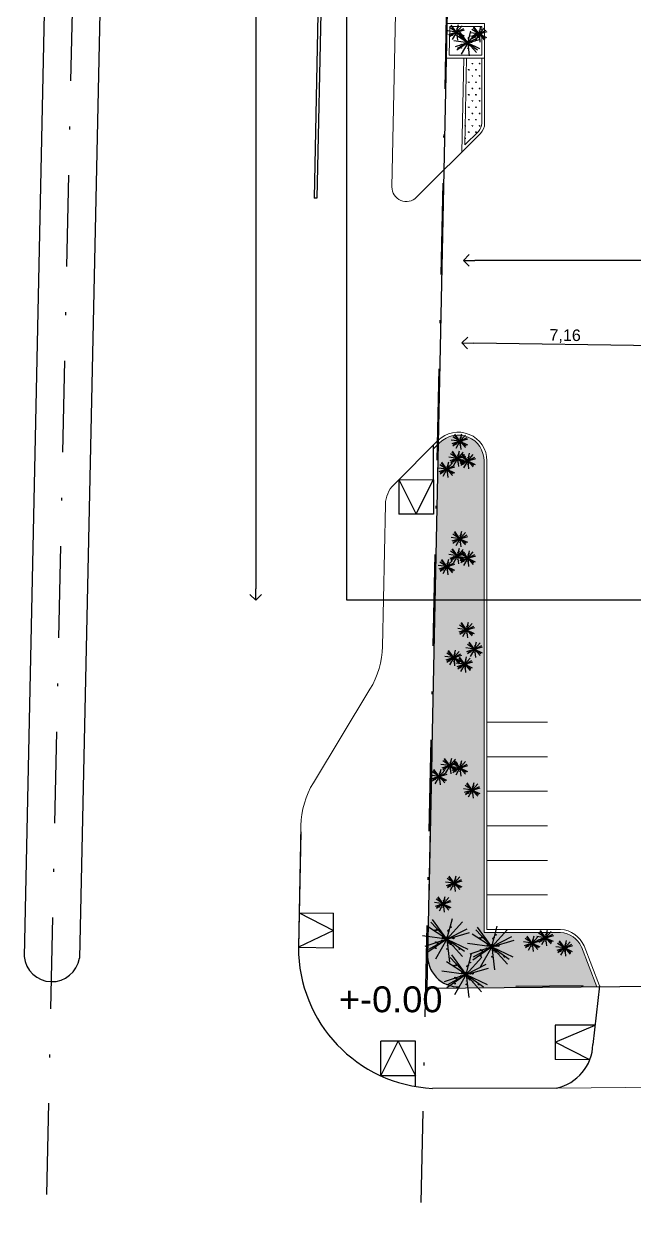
# Model space of a CAD drawing. Extents: x 306 to 2240, y 18 to 779.
# Drawn here: x 615.56 to 636.75, y 321.26 to 363.15 of the extents above; entities that cross this region are included whole.
import ezdxf

# ---------------------------------------------------------------- set-up
doc = ezdxf.new("R2010")
doc.units = 0
doc.header["$MEASUREMENT"] = 0
doc.header["$PDMODE"] = 3
doc.linetypes.add('DASHDOT', pattern=[25.4, 12.7, -6.35, 0, -6.35])
for name, color, linetype in [('02', 253, 'Continuous'), ('0603', 1, 'Continuous'), ('COTAS', 2, 'Continuous'), ('EQUIPAMIENTO SUPER', 1, 'Continuous'), ('EQUIPAMIENTOS APOYO', 1, 'Continuous'), ('Linea de Est', 2, 'Continuous'), ('MAMPOSTERIA', 6, 'Continuous'), ('Nombre de locales', 3, 'Continuous'), ('P1-Pisos', 1, 'Continuous'), ('Proyeccion', 1, 'Continuous'), ('ROTULO4', 253, 'Continuous'), ('Telaio', 7, 'Continuous'), ('TERRENO SEGUN TOPOGRAFO', 7, 'Continuous'), ('Vereda', 7, 'Continuous')]:
    doc.layers.add(name, color=color, linetype=linetype)
doc.styles.add('arial', font='arial.ttf')
doc.dimstyles.new('Cota 200', dxfattribs={"dimtxt": 0.4, "dimasz": 0.4, "dimexe": 1.25, "dimexo": 0.625, "dimgap": 0.05, "dimtad": 1, "dimzin": 1, "dimtxsty": 'arial', "dimblk": 'OPEN90', "dimcen": 0, "dimse1": 1, "dimse2": 1, "dimclrd": 1, "dimclrt": 2, "dimadec": 0, "dimazin": 0, "dimtfac": 1, "dimtix": 1, "dimtmove": 0, "dimatfit": 3, "dimldrblk": 'OPEN90', "dimfxl": 1, "dimarcsym": 0})

# ---------------------------------------------------------------- blocks, each defined once
blk = doc.blocks.new('VEGETACAO 53')
at = {"layer": '02', "color": 1}
for q in [(-0.386, 0.345), (-0.227, 0.446), (-0.144, 0.497), (0.225, 0.466), (0.271, 0.387), (0.387, 0.344), (-0.458, 0.119), (-0.435, -0.32), (-0.375, -0.357), (-0.281, -0.435), (-0.072, -0.543), (0.51, 0.057), (0.163, -0.491), (0.23, -0.413), (0.449, -0.257), (0.294, -0.426)]:
    blk.add_line((0, 0), q, dxfattribs=at)
for centre, radius in [((0.218, 0.28), 0.0127), ((-0.267, 0.09), 0.00794), ((-0.207, 0.046), 0.00673), ((-0.184, 0.026), 0.0111), ((-0.039, -0.004), 0.0142), ((-0.023, 0.143), 0.0156), ((-0.013, 0.093), 0.0025), ((0.078, 0.058), 0.0202), ((0.111, 0.08), 0.0114), ((0.145, 0.013), 0.00355), ((0.151, 0.144), 0.00476), ((0.22, 0.007), 0.01), ((-0.207, -0.222), 0.0137), ((-0.191, -0.268), 0.0156), ((-0.038, -0.084), 0.0152), ((-0.018, -0.047), 0.00655), ((0.025, -0.114), 0.00502), ((0.065, -0.248), 0.00635), ((0.086, -0.213), 0.00952), ((0.203, -0.247), 0.00855)]:
    blk.add_circle(centre, radius, dxfattribs=at)
blk = doc.blocks.new('_Open90')
at = {"color": 0, "linetype": 'ByBlock', "lineweight": -2}
for p, q in [((0, 0), (-1, 0)), ((-0.5, 0.5), (0, 0)), ((0, 0), (-0.5, -0.5))]:
    blk.add_line(p, q, dxfattribs=at)
blk = doc.blocks.new('*D141')
at = {"layer": 'COTAS', "color": 1, "linetype": 'Continuous', "lineweight": -2, "transparency": 16777216}
blk.add_line((644.24, 354.943), (631.228, 354.943), dxfattribs=at)
at = {"layer": 'Defpoints', "color": 0, "transparency": 16777216}
for p in [(630.828, 355.366), (644.64, 355.288, 0), (630.828, 354.943)]:
    blk.add_point(p, dxfattribs=at)
at = {"layer": 'COTAS', "color": 1, "lineweight": -2, "transparency": 16777216, "xscale": 0.4, "yscale": 0.4, "zscale": 0.4, "rotation": 180}
blk.add_blockref('_Open90', (630.828, 354.943), dxfattribs=at)
at = {"layer": 'COTAS', "color": 1, "lineweight": -2, "transparency": 16777216, "xscale": 0.4, "yscale": 0.4, "zscale": 0.4}
blk.add_blockref('_Open90', (644.64, 354.943), dxfattribs=at)
at = {"layer": 'COTAS', "color": 2, "transparency": 16777216, "insert": (637.734, 355.234), "char_height": 0.4, "attachment_point": 5, "style": 'arial'}
blk.add_mtext('13,81', dxfattribs=at)
blk = doc.blocks.new('*D142')
at = {"layer": 'COTAS', "color": 1, "linetype": 'Continuous', "lineweight": -2, "transparency": 16777216}
blk.add_line((637.536, 351.97), (631.175, 352.072), dxfattribs=at)
at = {"layer": 'Defpoints', "color": 0, "transparency": 16777216}
for p in [(630.775, 352.079), (630.771, 351.79), (637.931, 351.675, 0)]:
    blk.add_point(p, dxfattribs=at)
at = {"layer": 'COTAS', "color": 1, "lineweight": -2, "transparency": 16777216, "xscale": 0.4, "yscale": 0.4, "zscale": 0.4}
for p, rotation in [((630.775, 352.079), 179.0799777979095), ((637.936, 351.964), 359.0799777979095)]:
    blk.add_blockref('_Open90', p, dxfattribs=dict(at, rotation=rotation))
at = {"layer": 'COTAS', "color": 2, "transparency": 16777216, "insert": (634.36, 352.311), "char_height": 0.4, "attachment_point": 5, "rotation": 359.08, "style": 'arial'}
blk.add_mtext('7,16', dxfattribs=at)
blk = doc.blocks.new('relevamiento avenida')
at = {"layer": 'Linea de Est'}
for p, q in [((356.737, 409.582), (356.708, 330.54)), ((358.697, 409.446), (358.628, 330.521))]:
    blk.add_line(p, q, dxfattribs=at)
blk.add_arc((357.669, 330.658), 0.969, 186.9845, 351.8617, dxfattribs=at)
at = {"layer": 'MAMPOSTERIA', "linetype": 'DASHDOT', "ltscale": 0.25}
for p, q in [((357.741, 448.017), (357.654, 307.536)), ((370.741, 448.009), (370.654, 307.528))]:
    blk.add_line(p, q, dxfattribs=at)
blk = doc.blocks.new('*D470')
at = {"color": 1, "linetype": 'Continuous', "lineweight": -2, "transparency": 16777216}
blk.add_line((623.61, 403.022), (623.61, 343.533), dxfattribs=at)
at = {"layer": 'Defpoints', "color": 0, "transparency": 16777216}
for p in [(643.963, 403.422, 0), (623.61, 343.133), (643.963, 343.133, 0)]:
    blk.add_point(p, dxfattribs=at)
at = {"color": 1, "lineweight": -2, "transparency": 16777216, "xscale": 0.4, "yscale": 0.4, "zscale": 0.4}
for p, rotation in [((623.61, 403.422), 90), ((623.61, 343.133), 270)]:
    blk.add_blockref('_Open90', p, dxfattribs=dict(at, rotation=rotation))
at = {"color": 2, "transparency": 16777216, "insert": (623.32, 373.278), "char_height": 0.4, "attachment_point": 5, "rotation": 90, "style": 'arial'}
blk.add_mtext('60,29', dxfattribs=at)

msp = doc.modelspace()

# ---------------------------------------------------------------- hatches: boundary and pattern name
at = {"layer": 'ROTULO4'}
h = msp.add_hatch(dxfattribs=at)
h.set_pattern_fill('SWAMP', color=256, scale=0.25)
edge = h.paths.add_edge_path()
edge.add_line((630.935, 361.969), (631.463, 361.969))
edge.add_line((631.463, 361.969), (631.463, 359.707))
edge.add_arc((631.063, 359.707), 0.4, 315, 360, ccw=False)
edge.add_line((631.346, 359.424), (630.875, 358.953))
edge.add_line((630.875, 358.953), (630.935, 361.969))
h = msp.add_hatch(dxfattribs=at)
h.set_pattern_fill('SWAMP', color=256, scale=0.25)
edge = h.paths.add_edge_path()
edge.add_arc((634.147, 330.752), 0.848, 23.6451, 86.5044)
edge.add_line((634.199, 331.599), (631.544, 331.599))
edge.add_line((631.544, 331.599), (631.544, 347.975))
edge.add_arc((630.644, 347.975), 0.9, 0, 135)
edge.add_line((630.008, 348.611), (629.948, 348.551))
edge.add_line((629.948, 348.551), (629.577, 330.783))
edge.add_arc((630.678, 330.801), 1.101, 180.9225, 270.4951)
edge.add_line((630.687, 329.7), (635.457, 329.713))
edge.add_line((635.457, 329.713), (634.924, 331.092))

# ---------------------------------------------------------------- linework, layer by layer
for p, q in [((626.781, 343.133, 0), (626.781, 403.422, 0)), ((643.963, 343.133, 0), (626.781, 343.133, 0))]:
    msp.add_line(p, q)
at = {"layer": '0603', "linetype": 'Continuous'}
for p, q in [((629.723, 337.796), (629.619, 332.778)), ((625.176, 335.095), (625.092, 331.079)), ((634.99, 329.736), (632.644, 329.716)), ((635.554, 329.741), (635.326, 327.705)), ((628.25, 329.458), (628.25, 329.447)), ((628.261, 329.447), (628.25, 329.447)), ((634.057, 326.191), (629.748, 326.178))]:
    msp.add_line(p, q, dxfattribs=at)
msp.add_circle((628.25, 329.447), 0.0111, dxfattribs=at)
for centre, radius, start, end in [((629.988, 331.068), 4.895, 179.8692, 267.1973), ((630.678, 330.801), 1.101, 176.1424, 270.8043), ((633.73, 327.753), 1.596, 281.8265, 358.2758)]:
    msp.add_arc(centre, radius, start, end, dxfattribs=at)
at = {"layer": 'EQUIPAMIENTOS APOYO', "color": 1, "lineweight": 0}
for p, q in [((629.163, 397.041), (628.344, 357.498)), ((630.837, 361.969), (630.77, 358.707)), ((631.563, 361.969), (631.563, 359.707)), ((629.198, 357.135), (631.417, 359.354)), ((628.407, 347.151), (629.937, 348.682)), ((629.78, 348.383), (630.008, 348.611)), ((631.544, 347.975), (631.544, 331.599)), ((631.644, 347.975), (631.644, 331.699)), ((628.114, 346.465), (628.011, 341.533)), ((625.614, 336.798), (627.578, 340.042)), ((625.18, 335.307), (625.092, 331.079)), ((634.204, 331.599), (631.544, 331.599)), ((634.204, 331.699), (631.644, 331.699)), ((635.461, 329.705), (634.924, 331.093)), ((635.554, 329.741), (635.017, 331.129))]:
    msp.add_line(p, q, dxfattribs=at)
for points in [[(630.228, 361.969), (631.563, 361.969), (631.563, 363.17), (630.253, 363.17)], [(630.33, 362.069), (631.463, 362.069), (631.463, 363.07), (630.351, 363.07)]]:
    msp.add_lwpolyline(points, close=True, dxfattribs=at)
msp.add_lwpolyline([(630.935, 361.969), (631.463, 361.969), (631.463, 359.707, -0.198912), (631.346, 359.424), (630.875, 358.953)], format="xyb", close=True, dxfattribs=at)
for centre, radius, start, end in [((631.063, 359.707), 0.5, 315, 0), ((628.844, 357.488), 0.5, 178.8136, 315), ((630.644, 347.975), 1, 0, 135), ((630.644, 347.975), 0.9, 0, 135), ((629.114, 346.444), 1, 135, 178.8043), ((625.012, 341.596), 3, 328.8043, 358.8043), ((628.18, 335.244), 3, 148.8043, 178.8043), ((634.147, 330.752), 0.848, 23.4451, 86.575), ((634.147, 330.752), 0.948, 23.4451, 86.575)]:
    msp.add_arc(centre, radius, start, end, dxfattribs=at)
at = {"layer": 'MAMPOSTERIA', "color": 253, "lineweight": 0}
for p, q in [((631.644, 338.899), (633.746, 338.899)), ((631.644, 337.699), (633.746, 337.699)), ((631.644, 336.499), (633.746, 336.499)), ((631.644, 335.299), (633.746, 335.299)), ((631.644, 334.099), (633.746, 334.099)), ((631.644, 332.899), (633.746, 332.899)), ((634.057, 326.191), (643.158, 326.27))]:
    msp.add_line(p, q, dxfattribs=at)
at = {"layer": 'P1-Pisos'}
for p, q in [((628.58, 347.325), (629.184, 346.123)), ((628.58, 347.325), (629.78, 347.321)), ((629.184, 346.123), (629.78, 347.321)), ((625.117, 332.279), (626.314, 331.664)), ((626.314, 331.664), (625.092, 331.079)), ((634.016, 327.778), (635.401, 328.375)), ((627.957, 326.613), (628.562, 327.815)), ((628.562, 327.815), (629.157, 326.617)), ((635.218, 327.174), (634.016, 327.778)), ((629.157, 326.617), (627.957, 326.613))]:
    msp.add_line(p, q, dxfattribs=at)
at = {"layer": 'Proyeccion', "color": 2}
for p, q in [((629.78, 348.524), (629.784, 346.121)), ((628.58, 347.325), (628.58, 346.124)), ((629.784, 346.121), (628.58, 346.124)), ((625.117, 332.279), (626.317, 332.264)), ((626.311, 331.064), (626.317, 332.264)), ((625.092, 331.079), (626.311, 331.064)), ((634.014, 328.379), (634.018, 327.178)), ((635.401, 328.375), (634.014, 328.379)), ((627.957, 326.613), (627.962, 327.813)), ((629.162, 327.817), (627.962, 327.813)), ((629.156, 326.244), (629.162, 327.817)), ((635.218, 327.174), (634.018, 327.178))]:
    msp.add_line(p, q, dxfattribs=at)
at = {"layer": 'TERRENO SEGUN TOPOGRAFO'}
msp.add_lwpolyline([(629.554, 329.662), (712.674, 330.381), (714.177, 410.372), (631.238, 410.372)], close=True, dxfattribs=at)
at = {"layer": 'Vereda'}
for p, q in [((626.464, 397.098), (625.635, 357.106)), ((626.564, 397.096), (625.735, 357.104)), ((625.735, 357.104), (625.635, 357.106))]:
    msp.add_line(p, q, dxfattribs=at)

# ---------------------------------------------------------------- block references
at = {"layer": 'EQUIPAMIENTO SUPER', "color": 8, "rotation": 270}
for p, xscale, yscale, zscale in [((630.584, 362.875), 0.5625, 0.5625, 0.5625), ((630.976, 362.503), 0.8871696127273416, 0.8871696127273416, 0.8871696127273416), ((631.368, 362.808), 0.5625, 0.5625, 0.5625)]:
    msp.add_blockref('VEGETACAO 53', p, dxfattribs=dict(at, xscale=xscale, yscale=yscale, zscale=zscale))
at = {"layer": 'EQUIPAMIENTO SUPER', "rotation": 270}
for p, xscale, yscale, zscale in [((630.702, 348.658), 0.5625, 0.5625, 0.5625), ((630.625, 348.066), 0.5625, 0.5625, 0.5625), ((630.974, 347.983), 0.5625, 0.5625, 0.5625), ((630.253, 347.687), 0.5625, 0.5625, 0.5625), ((630.702, 345.275), 0.5625, 0.5625, 0.5625), ((630.625, 344.683), 0.5625, 0.5625, 0.5625), ((630.974, 344.6), 0.5625, 0.5625, 0.5625), ((630.253, 344.304), 0.5625, 0.5625, 0.5625), ((630.938, 342.113), 0.5625, 0.5625, 0.5625), ((630.489, 341.143), 0.5625, 0.5625, 0.5625), ((631.21, 341.439), 0.5625, 0.5625, 0.5625), ((630.871, 340.91), 0.5625, 0.5625, 0.5625), ((630.352, 337.394), 0.5625, 0.5625, 0.5625), ((629.981, 337.015), 0.5625, 0.5625, 0.5625), ((630.702, 337.311), 0.5625, 0.5625, 0.5625), ((631.132, 336.543), 0.5625, 0.5625, 0.5625), ((630.507, 333.306), 0.5625, 0.5625, 0.5625), ((630.126, 332.592), 0.5625, 0.5625, 0.5625), ((630.255, 331.364), 1.563669934813002, 1.563669934813002, 1.563669934813002), ((631.814, 331.096), 1.563669934813002, 1.563669934813002, 1.563669934813002), ((633.217, 331.223), 0.5625, 0.5625, 0.5625), ((633.682, 331.413), 0.5625, 0.5625, 0.5625), ((634.344, 331.056), 0.5625, 0.5625, 0.5625), ((630.921, 330.133), 1.563669934813002, 1.563669934813002, 1.563669934813002)]:
    msp.add_blockref('VEGETACAO 53', p, dxfattribs=dict(at, xscale=xscale, yscale=yscale, zscale=zscale))
at = {"layer": 'Telaio', "rotation": 358.8042650105999}
msp.add_blockref('relevamiento avenida', (252.036, 7.732), dxfattribs=at)

# ---------------------------------------------------------------- texts
at = {"layer": 'Nombre de locales', "color": 253, "lineweight": 0, "insert": (626.499, 329.722), "char_height": 0.9, "width": 7.04025, "attachment_point": 1, "style": 'arial'}
msp.add_mtext('{\\C4;+-0.00}', dxfattribs=at)

# ---------------------------------------------------------------- dimensions: what is measured, and where the dimension line sits
dim = msp.add_linear_dim(base=(623.61, 343.133), p1=(643.963, 403.422, 0), p2=(643.963, 343.133, 0), angle=90, dimstyle='Cota 200', override={"dimfxl": 0.05, "dimfxlon": 1})
dim.commit()
dim.dimension.update_dxf_attribs({"geometry": '*D470', "text_midpoint": (623.32, 373.278)})
at = {"layer": 'COTAS'}
dim = msp.add_linear_dim(base=(630.828, 354.943), p1=(644.64, 355.288, 0), p2=(630.828, 355.366), dimstyle='Cota 200', override={"dimfxl": 7, "dimfxlon": 1}, dxfattribs=at)
dim.commit()
dim.dimension.update_dxf_attribs({"geometry": '*D141', "text_midpoint": (637.734, 355.234)})
dim = msp.add_aligned_dim(p1=(637.931, 351.675, 0), p2=(630.771, 351.79), distance=-0.289, dimstyle='Cota 200', override={"dimfxl": 7, "dimfxlon": 1}, dxfattribs=at)
dim.commit()
dim.dimension.update_dxf_attribs({"geometry": '*D142', "text_midpoint": (634.36, 352.311)})

doc.saveas('drawing.dxf')
